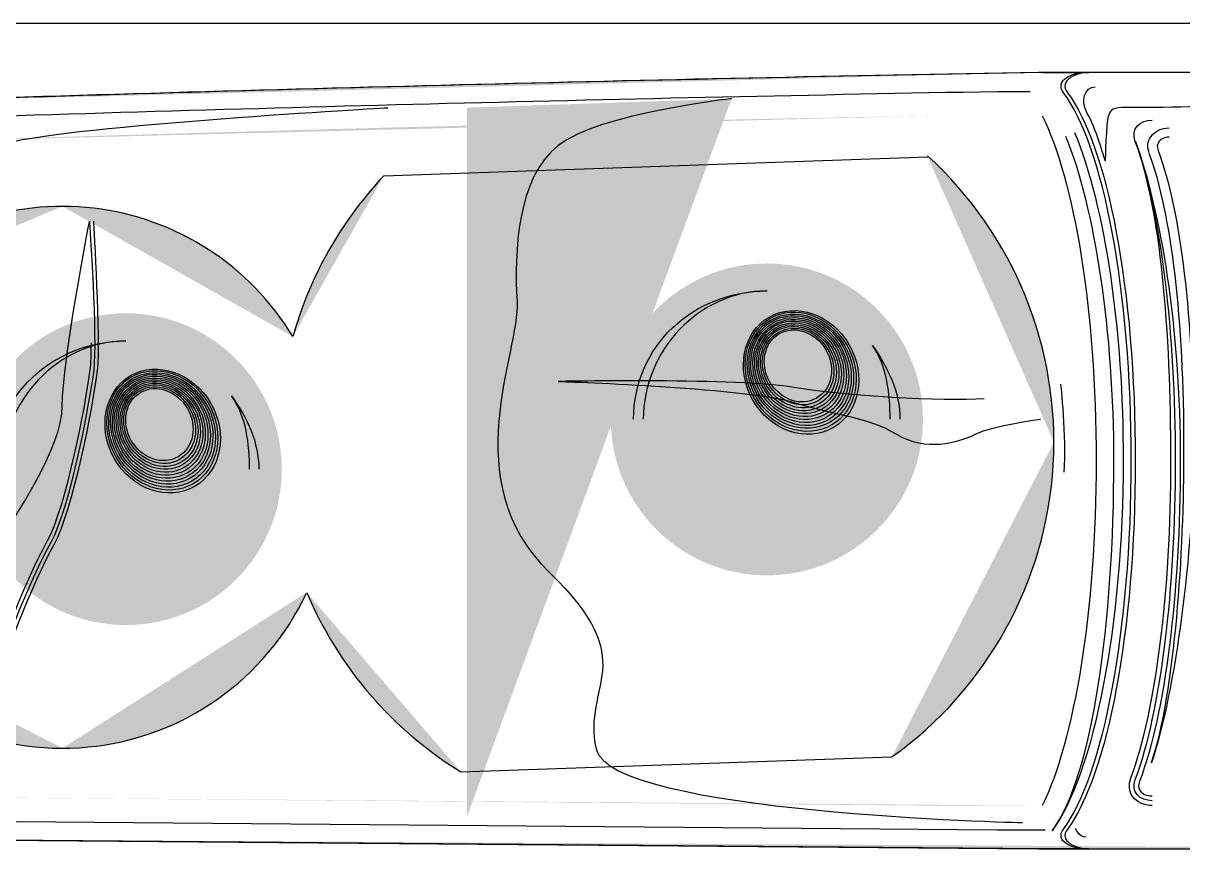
# Model space of a CAD drawing. Header units: millimetres. Extents: x 1111 to 1333, y -447 to -319.
# Drawn here: x 1291.4979 to 1291.782, y -441.5749 to -441.3727 of the extents above; entities that cross this region are included whole.
import ezdxf

# ---------------------------------------------------------------- set-up
doc = ezdxf.new("R2010")
doc.units = ezdxf.units.MM

# ---------------------------------------------------------------- blocks, each defined once
blk = doc.blocks.new('scanne')
at = {"transparency": 33554559}
h = blk.add_hatch(color=256, dxfattribs=at)
h.paths.add_polyline_path([(2.400942902961332, 1.081942723996462, 0.4181100602066327), (2.393005253166165, 1.089880373792539)], flags=0)
h.paths.add_polyline_path([(2.393005253166165, 1.089880373792539), (2.272115759147936, 1.089880373792539)], flags=0)
h.paths.add_polyline_path([(2.272115759146117, 1.089880373792311, 0.0037641889663085), (1.988230732251167, 1.08267262282834)], flags=0)
h.paths.add_polyline_path([(1.988230732250258, 1.08267262282834, 0.3009145390561368), (1.97532064666143, 1.074005074200613)], flags=0)
h.paths.add_polyline_path([(1.975320646662339, 1.074005074200613, 0.0442316588797081), (1.960722670026143, 1.002018801912981)], flags=0)
h.paths.add_polyline_path([(1.960722670026143, 1.002018801912981, 0.0125714483828308), (1.954199199216645, 0.9163469265290586)], flags=0)
h.paths.add_polyline_path([(1.954199199216645, 0.916346926529286, 0.4150448355973054), (1.968340989082435, 0.9022963740169416)], flags=0)
h.paths.add_polyline_path([(1.968340989083344, 0.9022963740169416), (2.272115759147936, 0.8997873467826593), (2.393005253166165, 0.8997873467826593)], flags=0)
h.paths.add_polyline_path([(2.393005253166165, 0.8997873467826593, 0.4190533763846445), (2.400942902963151, 0.9077706152556856)], flags=0)
h = blk.add_hatch(color=256, dxfattribs=at)
h.paths.add_polyline_path([(2.273128493776994, 0.8997827849148052), (1.969353723712401, 0.9022918121493148)], flags=0)
h.paths.add_polyline_path([(1.95516631516989, 0.9163423646616592, 0.4155777145924683), (1.969353723712401, 0.9022918121493148)], flags=0)
h.paths.add_polyline_path([(1.961644167301756, 1.002014240045582, 0.0123295361642468), (1.95516631516898, 0.9163423646616592)], flags=0)
h.paths.add_polyline_path([(1.976287762614219, 1.074000512332759, 0.0434345997774606), (1.961644167300846, 1.002014240045355)], flags=0)
h.paths.add_polyline_path([(1.98924346687886, 1.082668060960259, 0.3014010121143789), (1.976287762614219, 1.074000512332759)], flags=0)
h.paths.add_polyline_path([(2.27312849377472, 1.089875811924684, 0.0037674473733019), (1.989243466877951, 1.082668060960486)], flags=0)
h.paths.add_polyline_path([(2.273128493776994, 1.089875811924684), (2.284396306992903, 1.089875811924684)], flags=0)
h.paths.add_polyline_path([(2.130615746865487, 0.9186232985109654), (2.236177365416324, 0.922272792670128)], flags=0)
h.paths.add_polyline_path([(2.236177365416324, 0.922272792670128, 0.2422056560555221), (2.275865614395797, 0.9993683567799962)], flags=0)
h.paths.add_polyline_path([(2.275865614395797, 0.9993683567799962, 0.2109934101797068), (2.244981770074673, 1.069164932571993)], flags=0)
h.paths.add_polyline_path([(2.244981770075128, 1.069164932571993), (2.111683995915655, 1.064511827519254)], flags=0)
h.paths.add_polyline_path([(2.111683995915655, 1.064511827519254, 0.1207162283333014), (2.089467700222257, 1.025188527955378)], flags=0)
h.paths.add_polyline_path([(2.089467700221803, 1.025188527955378, 0.2622718361851724), (2.033037396787449, 1.057075983170307)], flags=0)
h.paths.add_polyline_path([(2.033037396787449, 1.057075983170079, 0.2008827941586041), (1.985913303459028, 1.037368714711192)], flags=0)
h.paths.add_polyline_path([(1.985913303459028, 1.037368714711192), (1.979663544711229, 0.9516968393274964)], flags=0)
h.paths.add_polyline_path([(1.979663544711229, 0.9516968393274964, 0.2404182993995008), (2.033037396787449, 0.9244168704885852)], flags=0)
h.paths.add_polyline_path([(2.033037396787449, 0.9244168704883576, 0.2904019590101875), (2.092843482318812, 0.9625540844506304)], flags=0)
h.paths.add_polyline_path([(2.092843482318812, 0.9625540844506304, 0.1561001242287523), (2.130615746865487, 0.9186232985109654)], flags=0)
h = blk.add_hatch(color=256, dxfattribs=at)
h.paths.add_polyline_path([(1.982345922918057, 1.065319278101924, 0.0441364926226864), (1.96948145600777, 1.001225036933647)], flags=0)
h.paths.add_polyline_path([(2.246249969294011, 1.079278593260369, 0.0037946706193211), (1.994069922902554, 1.072846359804998)], flags=0)
h.paths.add_polyline_path([(2.246249969295377, 1.079278593260369), (2.272982514010209, 1.079278593260369)], flags=0)
h.paths.add_polyline_path([(2.272982514010209, 0.910352632373133), (2.246249969295377, 0.910352632373133), (1.976187401525066, 0.9126335662224392)], flags=0)
h.paths.add_polyline_path([(1.9637335027071, 0.9250418463632286, 0.4128428491798294), (1.976187401525066, 0.9126335662224392)], flags=0)
h.paths.add_polyline_path([(1.96948145600777, 1.001225036933419, 0.0135886057867857), (1.9637335027071, 0.9250418463632286)], flags=0)
h = blk.add_hatch(color=256, dxfattribs=at)
h.paths.add_polyline_path([(2.017568103420899, 0.9400823241662692), (2.014602889416664, 0.9179116471500492), (1.992705924462597, 0.9171817483181712)], flags=0)
h.paths.add_polyline_path([(1.973181130711736, 0.920101343645456, 0.0267741136440848), (1.992705924462597, 0.9189152580438532)], flags=0)
h.paths.add_polyline_path([(1.992705924462597, 0.9189152580438532), (2.013736134553937, 0.9189152580438532)], flags=0)
h.paths.add_polyline_path([(2.040605535300301, 1.053444736482106, 0.0049992483091876), (2.040103729852717, 1.023655740408912)], flags=0)
for points in [[(2.1673250962383, 1.004961206578855, 0.4138850760894883), (2.205644784907917, 0.9667327552629104), (2.205644784908372, 0.9667327552629104, 0.413977516610902), (2.243781998871099, 1.004961206579082), (2.243781998869735, 1.004961206578855, 0.4135765550325589), (2.205644784907917, 1.0430984205409), (2.205644784907917, 1.0430984205409, 0.4134812461145819)], [(2.174181583388644, 1.004961206578855, 0.4152758668965923), (2.20561285183362, 0.9735299381347886), (2.20561285183362, 0.9735299381341064, 0.4133986090169609), (2.236998501600965, 1.004961206579082), (2.236998501601419, 1.004961206579082, 0.4128537023574534), (2.20561285183362, 1.036392475023603), (2.20561285183362, 1.036392475023603, 0.4147319142167789)], [(2.01041965673653, 0.9927171536753576, 0.4153710985184599), (2.048556870698803, 0.9545799397133125), (2.048556870699258, 0.9545799397130847, 0.4155709644907688), (2.086739703338253, 0.9927171536751302), (2.086739703338253, 0.9927171536751302, 0.4139787783855486), (2.048556870698803, 1.03089998631458), (2.048556870698803, 1.030899986314352, 0.4137777793423928)], [(2.017107354783775, 0.9927171536751302, 0.4141881704121535), (2.048538623228296, 0.9612858852303816), (2.048538623228296, 0.9612858852303816, 0.4155183053329808), (2.080015510349994, 0.9927171536751302), (2.080015510349994, 0.9927171536751302, 0.4147300526448097), (2.048538623227841, 1.024102803442929), (2.048538623228296, 1.024102803443156, 0.4133988914329401)]]:
    blk.add_hatch(color=256, dxfattribs=at).paths.add_polyline_path(points)
h = blk.add_hatch(color=256, dxfattribs=at)
h.paths.add_polyline_path([(2.175299240975391, 1.00494295910812, 0.4122190535153928), (2.205635661172209, 0.9746065389103932)], flags=0)
h.paths.add_polyline_path([(2.205635661172209, 0.974606538910848, 0.4115030181699511), (2.235743987984051, 1.00494295910812)], flags=0)
h.paths.add_polyline_path([(2.205635661172209, 0.9723712237382642, 0.4131042415687613), (2.238161777864888, 1.00494295910812)], flags=0)
h.paths.add_polyline_path([(2.172927069771731, 1.00494295910812, 0.4135189999779879), (2.205635661172209, 0.9723712237384916)], flags=0)
h = blk.add_hatch(color=256, dxfattribs=at)
h.paths.add_polyline_path([(2.018261507311535, 0.9927308392784652, 0.4142216193407237), (2.048552308831631, 0.9623944190816472)], flags=0)
h.paths.add_polyline_path([(2.048552308830721, 0.9623944190811926, 0.4153495384866415), (2.078843110350817, 0.992730839278238)], flags=0)
h.paths.add_polyline_path([(2.048552308831631, 0.9601134852321138, 0.4135757542697898), (2.081124044201033, 0.992730839278238)], flags=0)
h.paths.add_polyline_path([(2.016026192138042, 0.9927308392784652, 0.4128137805978744), (2.048552308830721, 0.9601134852318864)], flags=0)
at = {"lineweight": -3}
for points in [[(1.978732923700817, 1.101928266384902), (2.385240954343089, 1.101928266384902)], [(2.393005253166165, 1.089880373792539), (2.272115759147936, 1.089880373792539)], [(2.273128493776994, 1.089875811924684), (2.284396306992903, 1.089875811924684)], [(2.270053794947443, 1.085149716988553), (2.262070526474644, 1.085149716988553)], [(2.244981770075128, 1.069164932571993), (2.111683995915655, 1.064511827519254)], [(2.130615746865487, 0.9186232985109654), (2.236177365416324, 0.922272792670128)], [(1.973532394524909, 0.9068719273188888), (2.262070526474644, 0.9044541374385062), (2.273703289106606, 0.9044541374385062)], [(1.968340989083344, 0.9022963740169416), (2.272115759147936, 0.8997873467826593), (2.393005253166165, 0.8997873467826593)], [(2.273128493776994, 0.8997827849148052), (1.969353723712401, 0.9022918121493148)], [(2.284396306992903, 0.8997827849148052), (2.273128493776994, 0.8997827849148052)]]:
    blk.add_lwpolyline(points, dxfattribs=at)
for centre, radius, start, end in [((2.608871904368925, -17.76778522892323), 18.860672222516, 91.02306699114823, 91.88575148090743), ((2.609470608191941, -17.7514827420207), 18.84436038119274, 91.0226936105105, 91.88612486155434), ((2.581502488886826, -16.81120993830245), 17.89921019738437, 91.02256327045822, 91.88571954376421), ((2.181113183146635, 0.9993828391516216), 0.0947524323560802, 305.5305811845171, 47.69717185591711), ((2.180826583496354, 0.9995113051695624), 0.0948987108611757, 136.7686146865407, 164.301511874917), ((2.032947919329899, 0.9910423753212853), 0.0660336684714211, 31.13807011799532, 135.411771670658), ((2.033078012445685, 0.9903498712706096), 0.0659330132918794, 215.8911345277993, 334.9116916284638), ((2.180371958346086, 0.9996082767645476), 0.0950486574531744, 202.9448214490584, 238.4339269011651)]:
    blk.add_arc(centre, radius, start, end, dxfattribs=at)
for points in [[(2.278265156805218, 1.084812138778943), (2.275847366924836, 1.08809668352228), (2.280591709331702, 1.089875811924684), (2.283328829951415, 1.089875811924684)], [(2.284396306992903, 1.089875811924684), (2.28156794901929, 1.089875811924684), (2.276823606612424, 1.08809668352228), (2.279241396493262, 1.084812138778943)], [(2.284396306992903, 1.089875811924684), (2.28156794901929, 1.089875811924684), (2.276823606612424, 1.08809668352228), (2.279241396493262, 1.084812138778943)], [(2.284040481312104, 1.079835141119701), (2.282261352909927, 1.082937211154785), (2.283310582480453, 1.086312993251794), (2.286002084422534, 1.086312993251794)], [(2.196913370132506, 1.083439016601687), (2.196913370132506, 1.083439016601687), (2.164524109470448, 1.079835141119701), (2.154442381856142, 1.071988728677524)], [(2.2948247365523, 0.994806489081384), (2.2948247365523, 1.036593197202591), (2.287890697650027, 1.072130146576228), (2.278265156805218, 1.084812138778943)], [(2.279241396493262, 1.084812138778943), (2.288912556014793, 1.072130146576228), (2.295800976239888, 1.036593197202591), (2.295800976239888, 0.994806489081384)], [(2.279241396493262, 1.084812138778943), (2.288912556014793, 1.072130146576228), (2.295800976239888, 1.036593197202591), (2.295800976239888, 0.994806489081384)], [(2.019734990578172, 1.072609142684541), (2.034926010015396, 1.076897298321682), (2.112705854279965, 1.081231072635546), (2.112705854279965, 1.081231072635546)], [(2.288419874302917, 1.068247997164689), (2.288419874302917, 1.068247997164689), (2.286002084422534, 1.07673307108439), (2.284040481312104, 1.079835141119701)], [(2.292434317877678, 1.081249320106053), (2.290016527997295, 1.081249320106053), (2.289469103873443, 1.080291327889426), (2.289149773134568, 1.079059623610874)], [(2.31907562523952, 1.081933600260981), (2.314057570770046, 1.081249320106053), (2.294806489081338, 1.081249320106053), (2.292434317877678, 1.081249320106053)], [(2.272982514010209, 1.079278593260369), (2.280828926452386, 1.063585768376242), (2.286211930337003, 1.031698313161541), (2.286211930337003, 0.9947928034782763)], [(2.289149773134568, 1.079059623610874), (2.28869358636507, 1.077873538009043), (2.288419874302917, 1.068247997164689), (2.288419874302917, 1.068247997164689)], [(2.295796414371807, 1.072960406497486), (2.294564710093027, 1.076153713886697), (2.297028118651041, 1.078206554351254), (2.299902095300922, 1.078206554351254)], [(2.290554828385893, 0.9947973653459029), (2.290554828385893, 1.026183015113701), (2.285992960687281, 1.056747528695723), (2.278785209722855, 1.074219481982254)], [(2.280929287541084, 1.075177474199108), (2.288410750567663, 1.057021240757649), (2.292835762235199, 1.02686729526863), (2.292835762235199, 0.9947973653459029)], [(2.299286243161304, 1.069899393271498), (2.298647581684008, 1.071496046966103), (2.298784437715085, 1.073047081983759), (2.299651192577812, 1.074187548908412)], [(2.299651192577812, 1.074187548908412), (2.300563566117261, 1.075510490541091), (2.302205838489271, 1.076286008049919), (2.304076204245347, 1.076286008049919)], [(2.304076204245347, 1.074005074200613), (2.303026974674367, 1.074005074200613), (2.30197774510384, 1.073548887430661), (2.301521558334343, 1.072864607275732)], [(2.154442381856142, 1.071988728677524), (2.144360654241836, 1.064005460204498), (2.143676374087363, 1.045940464117393), (2.144360654241836, 1.033760277361352)], [(2.305650048601137, 0.9948156128166374), (2.305650048601137, 1.025973169199687), (2.30222864782695, 1.05580778394983), (2.295796414371807, 1.072960406497486)], [(2.304527829147673, 0.9947973653459029), (2.304527829147673, 1.027141007330328), (2.301973183236214, 1.056565053987924), (2.295814661842769, 1.072942159026524)], [(2.295814661842769, 1.072942159026524), (2.301973183236214, 1.056291341925998), (2.306808762996979, 1.027414719392481), (2.306808762996979, 0.9947973653459029)], [(2.301521558334343, 1.072864607275732), (2.301110990241113, 1.072271564474931), (2.301065371564391, 1.071678521673902), (2.301384702303266, 1.070766148134453)], [(2.301384702303266, 1.070766148134453), (2.306950180895682, 1.055803222082204), (2.310052250930993, 1.029800576199022), (2.310052250930993, 0.9975025528913192)], [(2.307725698404055, 0.9975025528913192), (2.307725698404055, 1.029572482814046), (2.304669247046376, 1.055210179281402), (2.299286243161304, 1.069899393271498)], [(2.032982654375018, 1.00827312252818), (2.032982654375018, 1.018856655589615), (2.039642981215592, 1.053344375392498), (2.039642981215592, 1.053344375392498)], [(2.039642981215592, 1.053344375392498), (2.039642981215592, 1.053344375392498), (2.041604584326023, 1.024558990212881), (2.040692210786573, 1.016940671155907)], [(2.040605535300301, 1.053444736481878), (2.040605535300301, 1.052304269557225), (2.042430282379655, 1.024568113948362), (2.04151790883975, 1.016904176214438)], [(2.172927069771731, 1.00494295910812), (2.172927069771731, 1.022916717841326), (2.187570665085104, 1.036374227553096), (2.205635661172209, 1.036374227553096)], [(2.205635661172209, 1.036374227553096), (2.188893606717329, 1.036374227553096), (2.175299240975391, 1.021685013562773), (2.175299240975391, 1.00494295910812)], [(2.144360654241836, 1.033760277361352), (2.145090553073941, 1.021534471928589), (2.129169634805066, 0.989829491421915), (2.15225268536119, 0.9674763396976686)], [(2.206082724207362, 1.029987612774675), (2.212606195015951, 1.03368272561056), (2.221456218352386, 1.030717511606326), (2.225744373988845, 1.023144811226302)], [(2.206301693856175, 1.029659158300091), (2.212505833926798, 1.033308652459254), (2.221036526523903, 1.03025220110112), (2.22518782612974, 1.023044450136922)], [(2.206520663505898, 1.029244028339689), (2.212542328868266, 1.032711047790826), (2.220662453372597, 1.029882689817441), (2.224676896947357, 1.022903032238446)], [(2.206744195023702, 1.028906450129852), (2.212492148323917, 1.032236613550139), (2.22033856076564, 1.029499492930881), (2.224170529632601, 1.022839166090534)], [(2.206958602805343, 1.028486758301596), (2.212478462720582, 1.031680065690807), (2.219959925746707, 1.029079801102625), (2.223655038583046, 1.022693186324204)], [(2.20722775299987, 1.028112685150517), (2.212473900852501, 1.031169136508651), (2.219636033140204, 1.028660109274142), (2.223148671268745, 1.022592825234823)], [(2.202159517986046, 1.009596064160859), (2.197871362349133, 1.017168764540883), (2.199650490751309, 1.026155643907486), (2.206082724207362, 1.029987612774675)], [(2.202515343666846, 1.009997508518381), (2.198364044061008, 1.017250878159302), (2.200097553786463, 1.026055282818106), (2.206301693856175, 1.029659158300091)], [(2.202916788024367, 1.010403514743529), (2.198947963126329, 1.017383172322752), (2.200590235497429, 1.025777008888553), (2.206520663505898, 1.029244028339689)], [(2.203277175571884, 1.01084145404252), (2.199445206704922, 1.017501780882867), (2.201041860400209, 1.025530668032843), (2.206744195023702, 1.028906450129852)], [(2.203628439385056, 1.011197279723091), (2.199933326548716, 1.017583894501512), (2.201529980243094, 1.025339069589563), (2.206958602805343, 1.028486758301596)], [(2.207446722648683, 1.027788792543788), (2.212419158440525, 1.030662769194123), (2.219261959988443, 1.02829059799069), (2.222592123409185, 1.02254264469002)], [(2.207706749107501, 1.027369100715532), (2.21240547283719, 1.03010622133479), (2.218883324969965, 1.027870906162434), (2.22207663235963, 1.022396664923689)], [(2.207884661948128, 1.026990465696371), (2.212400910970018, 1.02959073028478), (2.21851381368674, 1.027446652466323), (2.221524646367697, 1.022291741966682)], [(2.208108193465022, 1.026662011222242), (2.21235073042476, 1.029125419779347), (2.218189921079328, 1.027072579315017), (2.221018279052941, 1.022191380877302)], [(2.208368219924295, 1.026246881261613), (2.212337044821879, 1.028527815110919), (2.217856904737573, 1.026657449354388), (2.220502788002931, 1.022049962978599)], [(2.204034445610204, 1.011598724080613), (2.200521807481663, 1.017711626797108), (2.202027223822597, 1.025101852469106), (2.20722775299987, 1.028112685150517)], [(2.204390271291003, 1.012004730305989), (2.201060107870262, 1.017798302283381), (2.20247428685684, 1.024869197216503), (2.207446722648683, 1.027788792543788)], [(2.204787153780444, 1.012451793340233), (2.20163946506841, 1.017926034578977), (2.20296240670109, 1.024631980096273), (2.207706749107501, 1.027369100715532)], [(2.205147541329324, 1.012803057153178), (2.202136708647458, 1.018003586329768), (2.203368412926238, 1.024435819785139), (2.207884661948128, 1.026990465696371)], [(2.205507928876841, 1.013250120187649), (2.202679570903683, 1.018085699948414), (2.20386565650574, 1.02419860266491), (2.208108193465022, 1.026662011222242)], [(2.205904811366735, 1.013656126412797), (2.203213309424199, 1.018263612788587), (2.20435377634908, 1.02392032873513), (2.208368219924295, 1.026246881261613)], [(2.206265198915161, 1.014053008902692), (2.203756171680424, 1.018386783216556), (2.204851019928582, 1.023724168424223), (2.20859175144119, 1.02591386491963)], [(2.20859175144119, 1.02591386491963), (2.212332482954707, 1.028057942738087), (2.217487393454348, 1.026278814335455), (2.219996420688175, 1.021990658698541)], [(2.016026192138951, 0.992730839278238), (2.016026192138951, 1.010613360657771), (2.030669787452325, 1.024116489046264), (2.048552308831631, 1.024116489046264)], [(2.048552308831631, 1.024116489046264), (2.031901491731105, 1.024116489046264), (2.018261507311535, 1.009336037702041), (2.018261507311535, 0.992730839278238)], [(2.039830017791473, 1.017086650922237), (2.040012492499272, 1.018546448585993), (2.040103729852717, 1.020918619789426), (2.040103729852717, 1.023655740408685)], [(2.222592123409185, 1.02254264469002), (2.225876668152295, 1.016794691389577), (2.224599345196338, 1.009723796456455), (2.219581290728228, 1.00684981980612)], [(2.223148671268745, 1.022592825234823), (2.226615690719654, 1.016616778549405), (2.22520151173262, 1.00918093420023), (2.220000982555802, 1.006215720195996)], [(2.223655038583046, 1.022693186324204), (2.227258914064576, 1.016397808899682), (2.225799116401276, 1.008688252488809), (2.220324875163214, 1.005540563776776)], [(2.224170529632601, 1.022839166090534), (2.227956879822841, 1.016315695281264), (2.226405844805185, 1.008149952100211), (2.220703510181692, 1.004865407357101)], [(2.224676896947357, 1.022903032238446), (2.228554484491496, 1.016105849367249), (2.227049068150563, 1.007666394124271), (2.221073021464917, 1.004244993350084)], [(2.22518782612974, 1.023044450136922), (2.2292935070584, 1.01592793652685), (2.2276512346873, 1.007169150545223), (2.2214927132934, 1.00356527506301)], [(2.225744373988845, 1.023144811226302), (2.229986910949037, 1.015800204231254), (2.228253401223582, 1.006630850156625), (2.221866786445161, 1.002935737320512)], [(2.235743987984506, 1.00494295910812), (2.235743987984506, 1.011101480501565), (2.234968470476133, 1.017898663372761), (2.231455832348046, 1.023007955195453)], [(2.231455832348046, 1.023007955195453), (2.235196563860654, 1.017533713956936), (2.238161777864888, 1.011603285948467), (2.238161777864888, 1.00494295910812)], [(2.219996420688175, 1.021990658698541), (2.222505447922458, 1.017656884384678), (2.221593074383008, 1.01227388050006), (2.217715486838869, 1.010129802681603)], [(2.220502788002931, 1.022049962978599), (2.223194289945467, 1.017488095279759), (2.222145060374032, 1.011831379333216), (2.218084998122549, 1.009459208129783)], [(2.221018279052941, 1.022191380877302), (2.223892255702821, 1.017310182439587), (2.222751788777941, 1.011288517076991), (2.218463633141482, 1.008825108519658)], [(2.221524646367697, 1.022291741966682), (2.224535479048654, 1.017182450143991), (2.223395012124228, 1.01075021668862), (2.218833144425161, 1.008149952100211)], [(2.22207663235963, 1.022396664923689), (2.225224321071664, 1.017013661039072), (2.223946998115707, 1.010262096845053), (2.219202655708385, 1.007524976225795)], [(2.02929210340676, 0.9750718494162812), (2.034036445814081, 0.9835113046590322), (2.03873516954377, 1.008692814356436), (2.039830017791473, 1.017086650922237)], [(2.040692210786573, 1.016940671155907), (2.039642981215592, 1.009276733421984), (2.034898638808726, 0.983365324892702), (2.030154296402315, 0.9747433949419246)], [(2.04151790883975, 1.016904176214438), (2.040514297945946, 1.008510339648637), (2.035633099508459, 0.982827024504104), (2.03093437577877, 0.9742050945535538)], [(2.04971558509419, 1.015645100729443), (2.056193437226966, 1.019294594888606), (2.065089079240124, 1.016374999561321), (2.069377234876583, 1.00880229918107)], [(2.049916307272951, 1.015316646255314), (2.056120447343573, 1.0189205217373), (2.064696758617401, 1.015955307733065), (2.068848058223693, 1.008701938091917)], [(2.050176333732679, 1.014896954427058), (2.05615238041787, 1.018318355201017), (2.064318123598468, 1.015535615904809), (2.068332567173229, 1.008555958325587)], [(2.050372494043358, 1.014563938084847), (2.056074828666851, 1.017848482827957), (2.06396685978575, 1.015156980885649), (2.067798828652712, 1.008496654045529)], [(2.050591463692626, 1.014194426801168), (2.056065704931597, 1.017342115513429), (2.063592786634444, 1.014787469602197), (2.067287899470784, 1.008355236146826)], [(2.045792378873784, 0.9952535521156278), (2.04150422323687, 1.002826252495651), (2.043283351639047, 1.011813131862481), (2.04971558509419, 1.015645100729443)], [(2.046175575760344, 0.9956549964731491), (2.042069894831229, 1.002908366114297), (2.043712167203239, 1.011712770773101), (2.049916307272951, 1.015316646255314)], [(2.046526839573061, 0.9960564408306708), (2.042558014675023, 1.003036098409893), (2.044154668369856, 1.011429934975694), (2.050176333732679, 1.014896954427058)], [(2.046905474591994, 0.9964989419975154), (2.043119124402664, 1.003204887514812), (2.044624540742688, 1.011188155987611), (2.050372494043358, 1.014563938084847)], [(2.047261300272793, 0.9968593295459413), (2.043611806113631, 1.003245944324135), (2.045117222454564, 1.011001119412185), (2.050591463692626, 1.014194426801168)], [(2.050856052019071, 1.013774734972912), (2.056056581195889, 1.016785567654096), (2.063309950837037, 1.014322159096991), (2.066776970287946, 1.008254875057446)], [(2.051075021668793, 1.013446280498783), (2.056047457460635, 1.016274638471941), (2.062890259008554, 1.013948085945457), (2.066220422429296, 1.008108895291115)], [(2.051316800657104, 1.013063083611996), (2.056015524386793, 1.015800204231254), (2.062538995195836, 1.013519270381948), (2.065686683908324, 1.008045029143431)], [(2.051558579644961, 1.012693572328316), (2.055983591312951, 1.015248218239776), (2.062142112705942, 1.013149759098268), (2.065152945387808, 1.007903611244501)], [(2.051754739956095, 1.01231949917701), (2.055951658239109, 1.014782907734343), (2.061836467570401, 1.012730067270013), (2.064664825543559, 1.007803250155347)], [(2.051996518943496, 1.011940864158077), (2.055965343841535, 1.014267416684333), (2.061485203757229, 1.012305813573902), (2.064131087023042, 1.007743945875063)], [(2.212054209024927, 1.012762000343855), (2.199737166238037, 1.015042934193388), (2.154437819988515, 1.014221798007611), (2.154437819988515, 1.014221798007611)], [(2.154437819988515, 1.014221798007611), (2.154437819988515, 1.014221798007611), (2.199144123437008, 1.012762000343855), (2.211324310193276, 1.009294980892718)], [(2.217715486838869, 1.010129802681603), (2.213929136649085, 1.007894487509247), (2.208865463503343, 1.009764853265778), (2.206265198915161, 1.014053008902692)], [(2.047662744630315, 0.9972607739032356), (2.044150106501774, 1.00337367661973), (2.045564285488353, 1.010718283614778), (2.050856052019071, 1.013774734972912)], [(2.048018570311114, 0.9976622182607571), (2.044688406890372, 1.003501408915326), (2.046056967200229, 1.010481066494321), (2.051075021668793, 1.013446280498783)], [(2.048397205329592, 0.9981001575599748), (2.045249516617559, 1.003574398798491), (2.046481220896339, 1.01028034431556), (2.051316800657104, 1.013063083611996)], [(2.048775840348525, 0.9985061637851232), (2.045765007667114, 1.003706692961713), (2.046996711946349, 1.010047689062957), (2.051558579644961, 1.012693572328316)], [(2.049154475367913, 0.9989076081426446), (2.046326117394755, 1.003788806580359), (2.047420965642459, 1.009810471942728), (2.051754739956095, 1.01231949917701)], [(2.049533110386391, 0.999304490632312), (2.04684160844431, 1.003911977008101), (2.047890838015291, 1.009614311631594), (2.051996518943496, 1.011940864158077)], [(2.049893497935272, 0.9997059349898336), (2.047384470700535, 1.004039709303697), (2.048388081594339, 1.009331475834414), (2.052220050461301, 1.011566791006771)], [(2.052220050461301, 1.011566791006771), (2.055960781973908, 1.013710868825228), (2.061115692474004, 1.011931740422596), (2.063624719708286, 1.007597966108733)], [(2.220324875163214, 1.005540563776776), (2.214759396569888, 1.002347256387565), (2.207277933544219, 1.00485628362162), (2.203628439385056, 1.011197279723091)], [(2.220000982555802, 1.006215720195996), (2.21461797867164, 1.003159268837634), (2.207501465061113, 1.005577058718245), (2.204034445610204, 1.011598724080613)], [(2.219581290728228, 1.00684981980612), (2.214517617582032, 1.003930224479063), (2.207674816034113, 1.006256777005319), (2.204390271291003, 1.012004730305989)], [(2.219202655708385, 1.007524976225795), (2.214412694625252, 1.004742236929359), (2.207934842492932, 1.007023170778666), (2.204787153780444, 1.012451793340233)], [(2.218833144425161, 1.008149952100211), (2.214271276726549, 1.005549687512029), (2.208112755332649, 1.007648146653536), (2.205147541329324, 1.012803057153178)], [(2.218463633141482, 1.008825108519658), (2.214129858827845, 1.006361699962326), (2.208336286849998, 1.008368921749934), (2.205507928876841, 1.013250120187649)], [(2.218084998122549, 1.009459208129783), (2.214024935870611, 1.007132655603527), (2.208596313308817, 1.009048640037008), (2.205904811366735, 1.013656126412797)], [(2.25881335293775, 1.009933642370469), (2.248777244000166, 1.009294980892718), (2.224234395780285, 1.010663541202347), (2.212054209024927, 1.012762000343855)], [(2.278338146688611, 0.9919598836372642), (2.279068045520261, 1.000627432264991), (2.277562629179328, 1.013537517852455), (2.277562629179328, 1.013537517852455)], [(2.067287899470784, 1.008355236146826), (2.070891774952315, 1.002059858722532), (2.069431977289013, 0.994304683634482), (2.063957736050042, 0.9911569949222212)], [(2.067798828652712, 1.008496654045529), (2.071585178842951, 1.001927564559082), (2.070034143825296, 0.9938074400552068), (2.064331809201803, 0.9905228953120968)], [(2.068332567173229, 1.008555958325587), (2.072255773394545, 1.001713156777441), (2.070704738376889, 0.9932737015344628), (2.064728691691698, 0.9898066820835538)], [(2.068848058223693, 1.008701938091917), (2.072908120475176, 1.001585424481618), (2.071265848104076, 0.9927810198230416), (2.065061708033454, 0.9891771443408288)], [(2.069377234876583, 1.00880229918107), (2.073619771836774, 1.0014120735093), (2.071886262110865, 0.9922883381116208), (2.065499647332444, 0.9885476065985584)], [(2.078843110351726, 0.992730839278238), (2.078843110351726, 0.9988437419947332), (2.078067592842444, 1.005595306188979), (2.074463717360913, 1.010658979334721)], [(2.074463717360913, 1.010658979334721), (2.078295686227875, 1.005230356773154), (2.081124044201033, 0.999345547441635), (2.081124044201033, 0.992730839278238)], [(2.221866786445161, 1.002935737320512), (2.215252078281764, 0.9991493871305009), (2.20644767362296, 1.002114601134962), (2.202159517986046, 1.009596064160859)], [(2.2214927132934, 1.00356527506301), (2.215106098514979, 0.9999157809040752), (2.20662102459596, 1.002789757554182), (2.202515343666846, 1.009997508518381)], [(2.221073021464917, 1.004244993350084), (2.215005737426281, 1.000777973898948), (2.206839994244774, 1.003515094518206), (2.202916788024367, 1.010403514743529)], [(2.220703510181692, 1.004865407357101), (2.2149099382043, 1.001535243937041), (2.207063525762123, 1.00422674587935), (2.203277175571884, 1.01084145404252)], [(2.211324310193276, 1.009294980892718), (2.223550115626267, 1.005599868056606), (2.230027967758132, 1.005599868056606), (2.237281337399281, 1.001311712419692)], [(2.015693175796741, 0.97177818093769), (2.021486747774588, 0.9814949591361709), (2.032982654375018, 0.997735208143922), (2.032982654375018, 1.00827312252818)], [(2.063624719708286, 1.007597966108733), (2.066179365619291, 1.003264191794869), (2.065175754725942, 0.9979268065872019), (2.061343785858525, 0.9957827287689724)], [(2.064131087023042, 1.007743945875063), (2.066822588965578, 1.003090840822324), (2.065773359394142, 0.9974341248757808), (2.061713297142659, 0.9951075723495251)], [(2.064664825543559, 1.007803250155347), (2.067493183517171, 1.002922051717632), (2.066398335269013, 0.9969003863550367), (2.062110179632554, 0.9944369777977043)], [(2.065152945387808, 1.007903611244501), (2.068163778068765, 1.002748700744859), (2.066977692466707, 0.9964533233205656), (2.062461443445272, 0.9938074400552068)], [(2.065686683908324, 1.008045029143431), (2.06887999129708, 1.002616406581637), (2.067602668341578, 0.9959104610643408), (2.062858325935167, 0.9931733404450824)], [(2.066220422429296, 1.008108895291115), (2.069504967172406, 1.002406560667395), (2.068182025539272, 0.9953812844114508), (2.063209589747884, 0.992507307761116)], [(2.066776970287946, 1.008254875057446), (2.07024398973931, 1.0021875910179), (2.068829810752731, 0.9947973653459029), (2.063629281575913, 0.9918321513416684)], [(2.25666927511952, 1.001311712419692), (2.260957430756434, 1.003455790238376), (2.272544574710764, 1.004961206578855), (2.272544574710764, 1.004961206578855)], [(2.237281337399281, 1.001311712419692), (2.244534707040429, 0.996977938106056), (2.252335500805429, 0.9991676346012354), (2.25666927511952, 1.001311712419692)], [(2.063629281575913, 0.9918321513416684), (2.058291896368473, 0.9887300813065848), (2.051129764081224, 0.9911934898639174), (2.047662744630315, 0.9972607739032356)], [(2.063209589747884, 0.992507307761116), (2.058145916602143, 0.9895877124338311), (2.051303115054224, 0.9919142649603144), (2.048018570311114, 0.9976622182607571)], [(2.062858325935167, 0.9931733404450824), (2.058022746174401, 0.9903906011488744), (2.051590512718348, 0.9925802976442809), (2.048397205329592, 0.9981001575599748)], [(2.062461443445272, 0.9938074400552068), (2.05789957574666, 0.9912071754667976), (2.051786673030392, 0.9933056346083048), (2.048775840348525, 0.9985061637851232)], [(2.062110179632554, 0.9944369777977043), (2.05782202399564, 0.991973569240372), (2.052028452017793, 0.9939807910277522), (2.049154475367913, 0.9989076081426446)], [(2.061713297142659, 0.9951075723495251), (2.057653234890267, 0.9927810198230416), (2.05227023100565, 0.9946513855795728), (2.049533110386391, 0.999304490632312)], [(2.061343785858525, 0.9957827287689724), (2.057557435669195, 0.9935474135963887), (2.052493762522999, 0.9953265419990202), (2.049893497935272, 0.9997059349898336)], [(2.310052250930993, 0.9975025528913192), (2.310052250930993, 0.9728228486408169), (2.305718476616448, 0.9384719848685564), (2.299742429931256, 0.9208631755511759)], [(2.299742429931256, 0.9208631755511759), (2.305627239263003, 0.9381526541296809), (2.307725698404055, 0.9729140859944893), (2.307725698404055, 0.9975025528913192)], [(2.065499647332444, 0.9885476065985584), (2.058884939169502, 0.9847612564085466), (2.050080534510698, 0.9877720890897308), (2.045792378873784, 0.9952535521156278)], [(2.065061708033454, 0.9891771443408288), (2.058766330609387, 0.9855276501818934), (2.050281256689459, 0.988492864186128), (2.046175575760344, 0.9956549964731491)], [(2.064728691691698, 0.9898066820835538), (2.058661407651698, 0.9862940439552405), (2.050450045793922, 0.9891680206055752), (2.046526839573061, 0.9960564408306708)], [(2.064331809201803, 0.9905228953120968), (2.058492618547234, 0.9871471132150872), (2.050691824782234, 0.989838615157396), (2.046905474591994, 0.9964989419975154)], [(2.063957736050042, 0.9911569949222212), (2.058392257457626, 0.9879636875330106), (2.050910794431956, 0.9904727147675204), (2.047261300272793, 0.9968593295459413)], [(2.286211930337003, 0.9947928034782763), (2.286211930337003, 0.9580697685025824), (2.280828926452386, 0.9261823132878816), (2.272982514010209, 0.910352632373133)], [(2.292835762235199, 0.9947973653459029), (2.292835762235199, 0.9551091163662022), (2.285628011270773, 0.9177930385899344), (2.2754094276263, 0.9041986728473148)], [(2.2754094276263, 0.9041986728473148), (2.285399917886707, 0.9174280891738816), (2.290554828385893, 0.955610921813104), (2.290554828385893, 0.9947973653459029)], [(2.278265156805218, 0.9047096020296976), (2.287890697650027, 0.9176653062941112), (2.2948247365523, 0.9531110183140754), (2.2948247365523, 0.994806489081384)], [(2.295800976239888, 0.994806489081384), (2.295800976239888, 0.9531110183140754), (2.288912556014793, 0.9176653062941112), (2.279241396493262, 0.9047096020296976)], [(2.295800976239888, 0.994806489081384), (2.295800976239888, 0.9531110183140754), (2.288912556014793, 0.9176653062941112), (2.279241396493262, 0.9047096020296976)], [(2.294719813595065, 0.917108758435006), (2.300832716311333, 0.9335771008277332), (2.304527829147673, 0.9626361980690488), (2.304527829147673, 0.9947973653459029)], [(2.295796414371807, 0.9167620564899152), (2.30222864782695, 0.9338690603603936), (2.305650048601137, 0.9636124377566376), (2.305650048601137, 0.9948156128166374)], [(2.306808762996979, 0.9947973653459029), (2.306808762996979, 0.9623624860073504), (2.303113650160639, 0.932984058026932), (2.296863891413295, 0.9163332409261784)], [(2.015788975018267, 0.9400823241662692), (2.015788975018267, 0.94528285334286), (2.024547761000349, 0.9665867754963527), (2.02929210340676, 0.9750718494162812)], [(2.030154296402315, 0.9747433949419246), (2.02522747928765, 0.9660302276370202), (2.016651168013822, 0.9449087801915538), (2.016651168013822, 0.940118819107738)], [(2.03093437577877, 0.9742050945535538), (2.025870702632573, 0.9653094525406232), (2.017568103420899, 0.9443704798031832), (2.017568103420899, 0.9400823241662692)], [(2.15225268536119, 0.9674763396976686), (2.17533573591686, 0.9451688066505994), (2.160099097802913, 0.9401051335046304), (2.163748591962075, 0.9242298339127046)], [(2.163748591962075, 0.9242298339127046), (2.167306848767339, 0.908400152997956), (2.268169743587577, 0.9062104565025492), (2.268169743587577, 0.9062104565025492)], [(2.295084763011118, 0.9125925094131162), (2.294263626825113, 0.913824213691896), (2.294126770794491, 0.9155121047406282), (2.294719813595065, 0.917108758435006)], [(2.299902095300922, 0.9115615273133244), (2.297028118651041, 0.9115615273133244), (2.294564710093027, 0.9135687491007048), (2.295796414371807, 0.9167620564899152)], [(2.296863891413295, 0.9163332409261784), (2.296498941997697, 0.9153752487095516), (2.296498941997697, 0.914554112523774), (2.297046366121094, 0.9139154510460229)], [(2.299920342771884, 0.9103571942407596), (2.297867502307099, 0.9103571942407596), (2.296179611258367, 0.9112239491034871), (2.295084763011118, 0.9125925094131162)], [(2.297046366121094, 0.9139154510460229), (2.297593790244945, 0.9130943148602456), (2.298643019816381, 0.9127293654441928), (2.299920342771884, 0.9127293654441928)], [(2.283328829951415, 0.8997827849148052), (2.280591709331702, 0.8997827849148052), (2.275847366924836, 0.9015162946404872), (2.278265156805218, 0.9047096020296976)], [(2.279241396493262, 0.9047096020296976), (2.276823606612424, 0.9015162946404872), (2.28156794901929, 0.8997827849148052), (2.284396306992903, 0.8997827849148052)], [(2.279241396493262, 0.9047096020296976), (2.276823606612424, 0.9015162946404872), (2.28156794901929, 0.8997827849148052), (2.284396306992903, 0.8997827849148052)], [(2.283743959911362, 0.9025974572850828), (2.281919212832463, 0.9025974572850828), (2.281189314000812, 0.9047415351035396), (2.281189314000812, 0.9047415351035396)]]:
    blk.add_open_spline(points, degree=3, dxfattribs=at)
at = {"lineweight": -3, "transparency": 33554559}
blk.add_solid([(2.132134848808846, 0.9077614915202048), (2.132134848808846, 1.081249320106053), (2.196913370132506, 1.083439016601687)], dxfattribs=at)

msp = doc.modelspace()

# ---------------------------------------------------------------- block references
msp.add_blockref('scanne', (1289.474531254918, -442.4746447301145))

doc.saveas('drawing.dxf')
